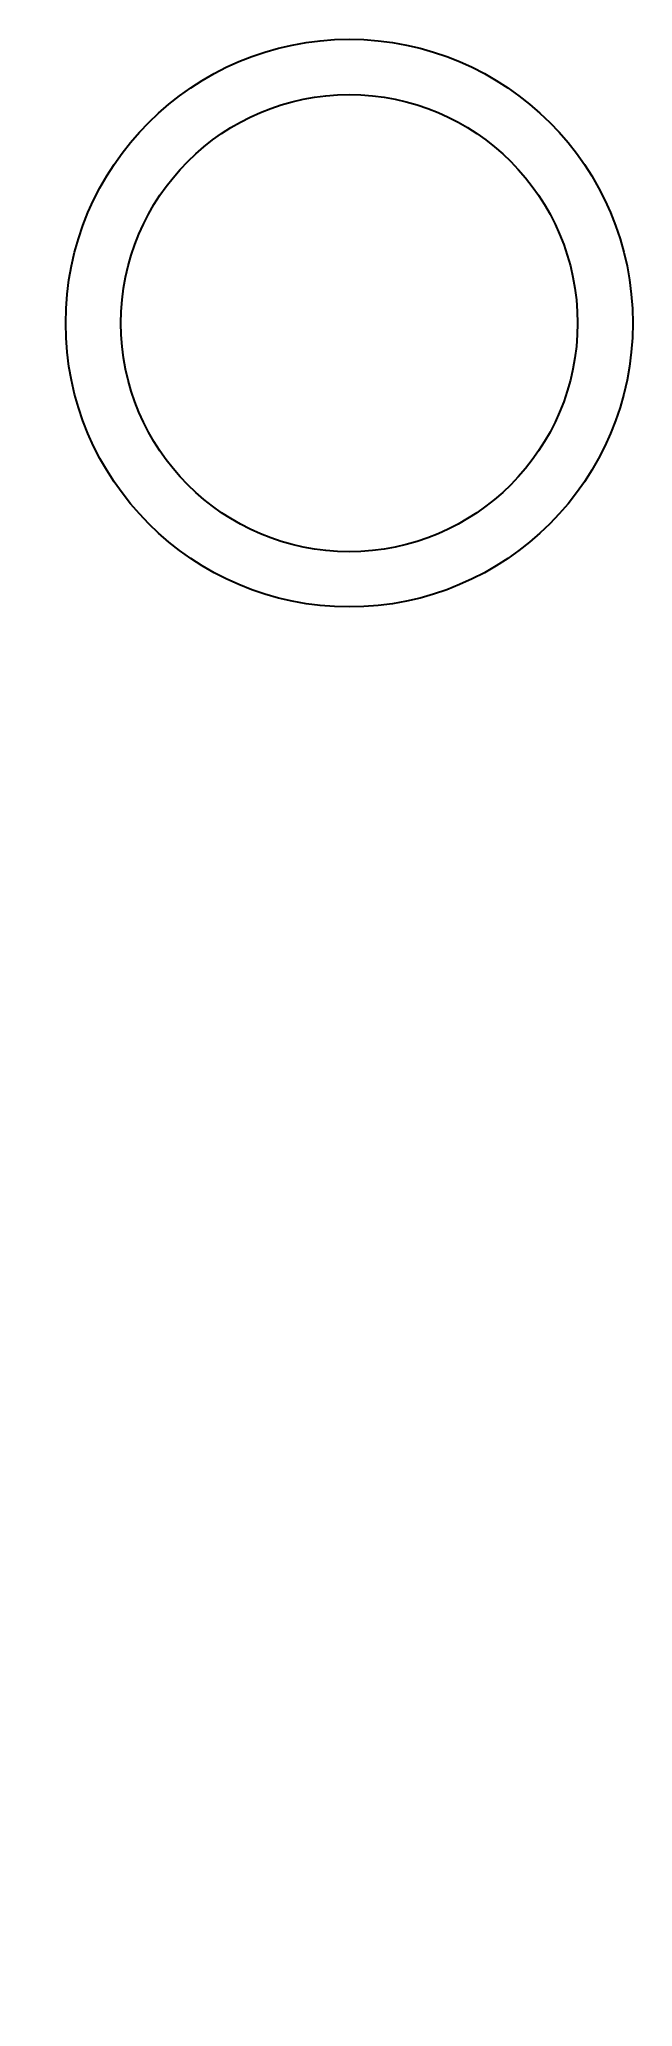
# Model space of a CAD drawing. Extents: x 140 to 171, y 129 to 232.
import ezdxf

# ---------------------------------------------------------------- set-up
doc = ezdxf.new("R2010")
doc.units = 0
doc.header["$LTSCALE"] = 15
doc.layers.get('0').update_dxf_attribs({"linetype": 'CONTINUOUS'})
doc.styles.add('ROMANT', font='romant.shx', dxfattribs={"oblique": 15, "height": 2.5})

msp = doc.modelspace()

# ---------------------------------------------------------------- linework, layer by layer
at = {"color": 0, "linetype": 'BYBLOCK', "ltscale": 0.05}
for radius in [14.9, 12]:
    msp.add_circle((156.11, 217.03), radius, dxfattribs=at)

# ---------------------------------------------------------------- texts
at = {"color": 180, "char_height": 2.5, "style": 'ROMANT'}
for insert, attachment_point in [((139.82, 205.87), 4), ((143.12, 128.66), 6), ((170.64, 128.72), 4)]:
    msp.add_mtext('\\A1;', dxfattribs=dict(at, insert=insert, attachment_point=attachment_point))

doc.saveas('drawing.dxf')
